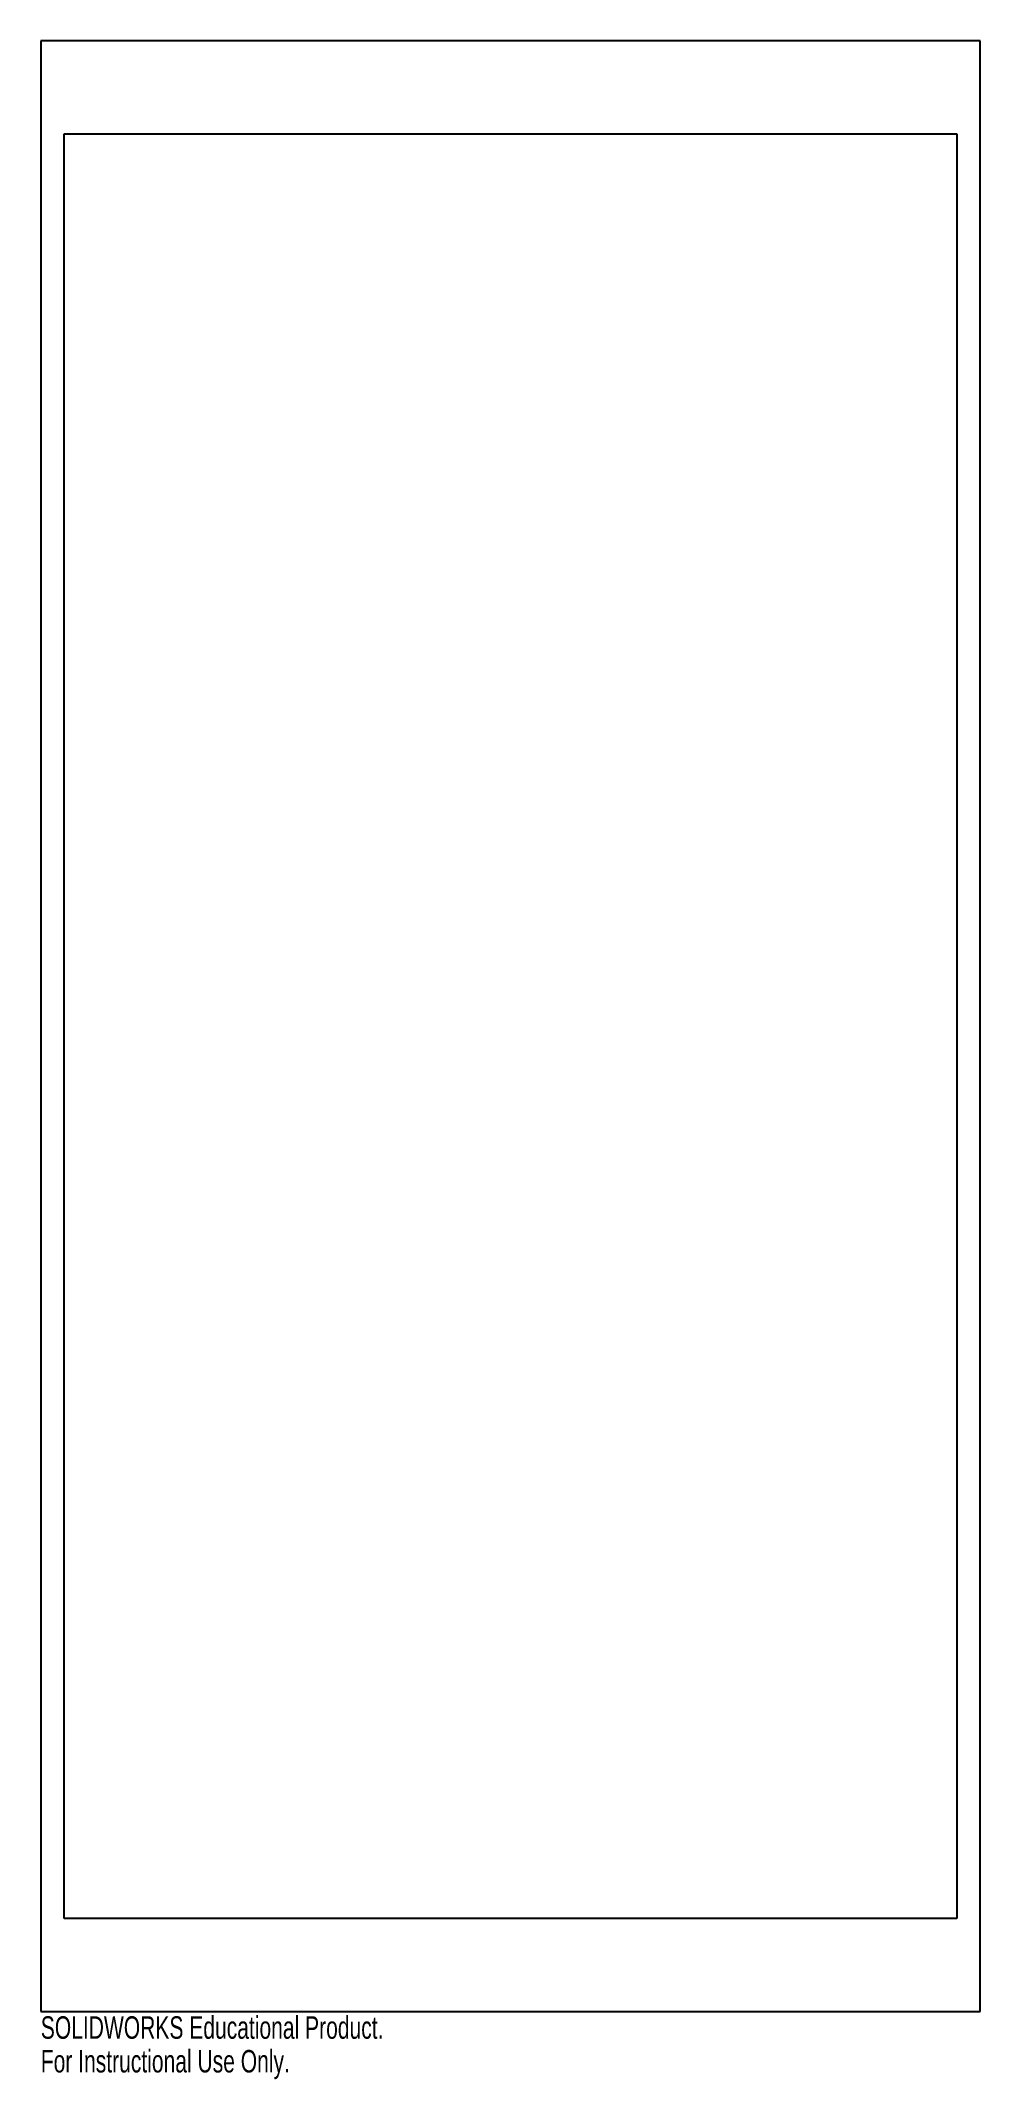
# Model space of a CAD drawing. Header units: millimetres. Extents: x 0 to 202, y -15 to 424.
import ezdxf

# ---------------------------------------------------------------- set-up
doc = ezdxf.new("R2010")
doc.units = ezdxf.units.MM
doc.styles.add('SLDTEXTSTYLE0', font='TXT', dxfattribs={"width": 0.7})

msp = doc.modelspace()

# ---------------------------------------------------------------- linework, layer by layer
at = {"color": 7, "linetype": 'Continuous', "lineweight": 25}
for p, q in [((202, 424), (0, 424)), ((0, 424), (0, 0)), ((202, 0), (202, 424)), ((5, 20), (5, 404)), ((5, 404), (197, 404)), ((197, 404), (197, 20)), ((197, 20), (5, 20)), ((0, 0), (202, 0))]:
    msp.add_line(p, q, dxfattribs=at)

# ---------------------------------------------------------------- texts
at = {"color": 7, "linetype": 'Continuous', "char_height": 4.8336, "attachment_point": 1, "style": 'SLDTEXTSTYLE0'}
for s, insert in [('SOLIDWORKS Educational Product.', (0, -1.02)), ('For Instructional Use Only.', (0, -8.27))]:
    msp.add_mtext(s, dxfattribs=dict(at, insert=insert))

doc.saveas('drawing.dxf')
